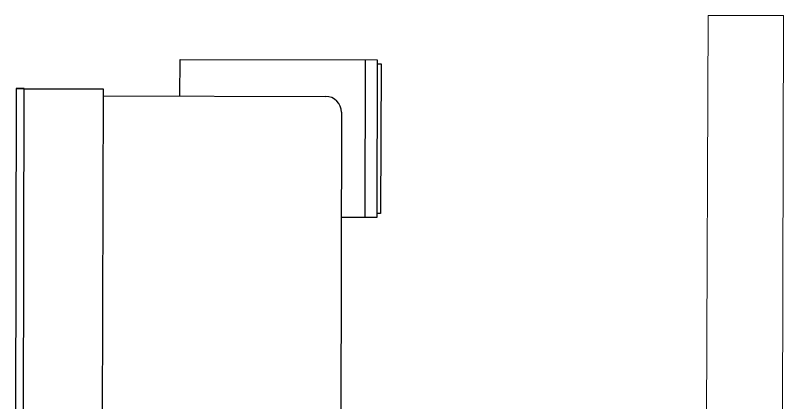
# Model space of a CAD drawing. Header units: inches. Extents: x 164.3 to 247.9, y 15.6 to 56.7.
# Drawn here: x 211.224 to 212.753, y 53.402 to 54.173 of the extents above; entities that cross this region are included whole.
import ezdxf

# ---------------------------------------------------------------- set-up
doc = ezdxf.new("R2010")
doc.units = ezdxf.units.IN
doc.header["$MEASUREMENT"] = 0
doc.layers.get('0').update_dxf_attribs({"lineweight": 0})
doc.layers.add('WALL 1 100', color=250, linetype='Continuous', lineweight=9)

msp = doc.modelspace()

# ---------------------------------------------------------------- linework, layer by layer
at = {"color": 7, "linetype": 'ByBlock', "lineweight": -2}
for p, q in [((211.5514, 54.0123), (211.5515, 54.0851)), ((211.5515, 54.0851), (211.9439, 54.0841)), ((211.9204, 54.0842), (211.9196, 53.7703)), ((211.9439, 54.0841), (211.9431, 53.7702)), ((211.9439, 54.0841), (211.9439, 54.0763)), ((211.9439, 54.0763), (211.9517, 54.0763)), ((211.9517, 54.0763), (211.951, 53.7781)), ((211.2255, 54.0273), (211.2236, 53.2426)), ((211.2409, 54.0266), (211.2252, 54.0266)), ((211.2412, 54.0273), (211.2255, 54.0273)), ((211.2412, 54.0268), (211.2255, 54.0269)), ((211.2393, 53.2425), (211.2412, 54.0273)), ((211.2409, 54.0266), (211.3979, 54.0262)), ((211.2412, 54.0273), (211.3982, 54.0269)), ((211.2412, 54.0268), (211.3982, 54.0264)), ((211.3982, 54.0269), (211.3963, 53.2422)), ((211.3981, 54.0127), (211.8418, 54.0116)), ((211.8731, 53.9802), (211.8702, 52.7874)), ((211.951, 53.7781), (211.9432, 53.7781)), ((211.9431, 53.7702), (211.8726, 53.7704))]:
    msp.add_line(p, q, dxfattribs=at)
msp.add_arc((211.8417, 53.9802), 0.0314, 359.8612, 89.8612, dxfattribs=at)
at = {"layer": 'WALL 1 100', "color": 0}
for p, q in [((212.6034, 54.173), (212.5964, 52.6561)), ((212.6034, 54.173), (212.7534, 54.173)), ((212.7534, 54.173), (212.7485, 52.6555))]:
    msp.add_line(p, q, dxfattribs=at)

doc.saveas('drawing.dxf')
